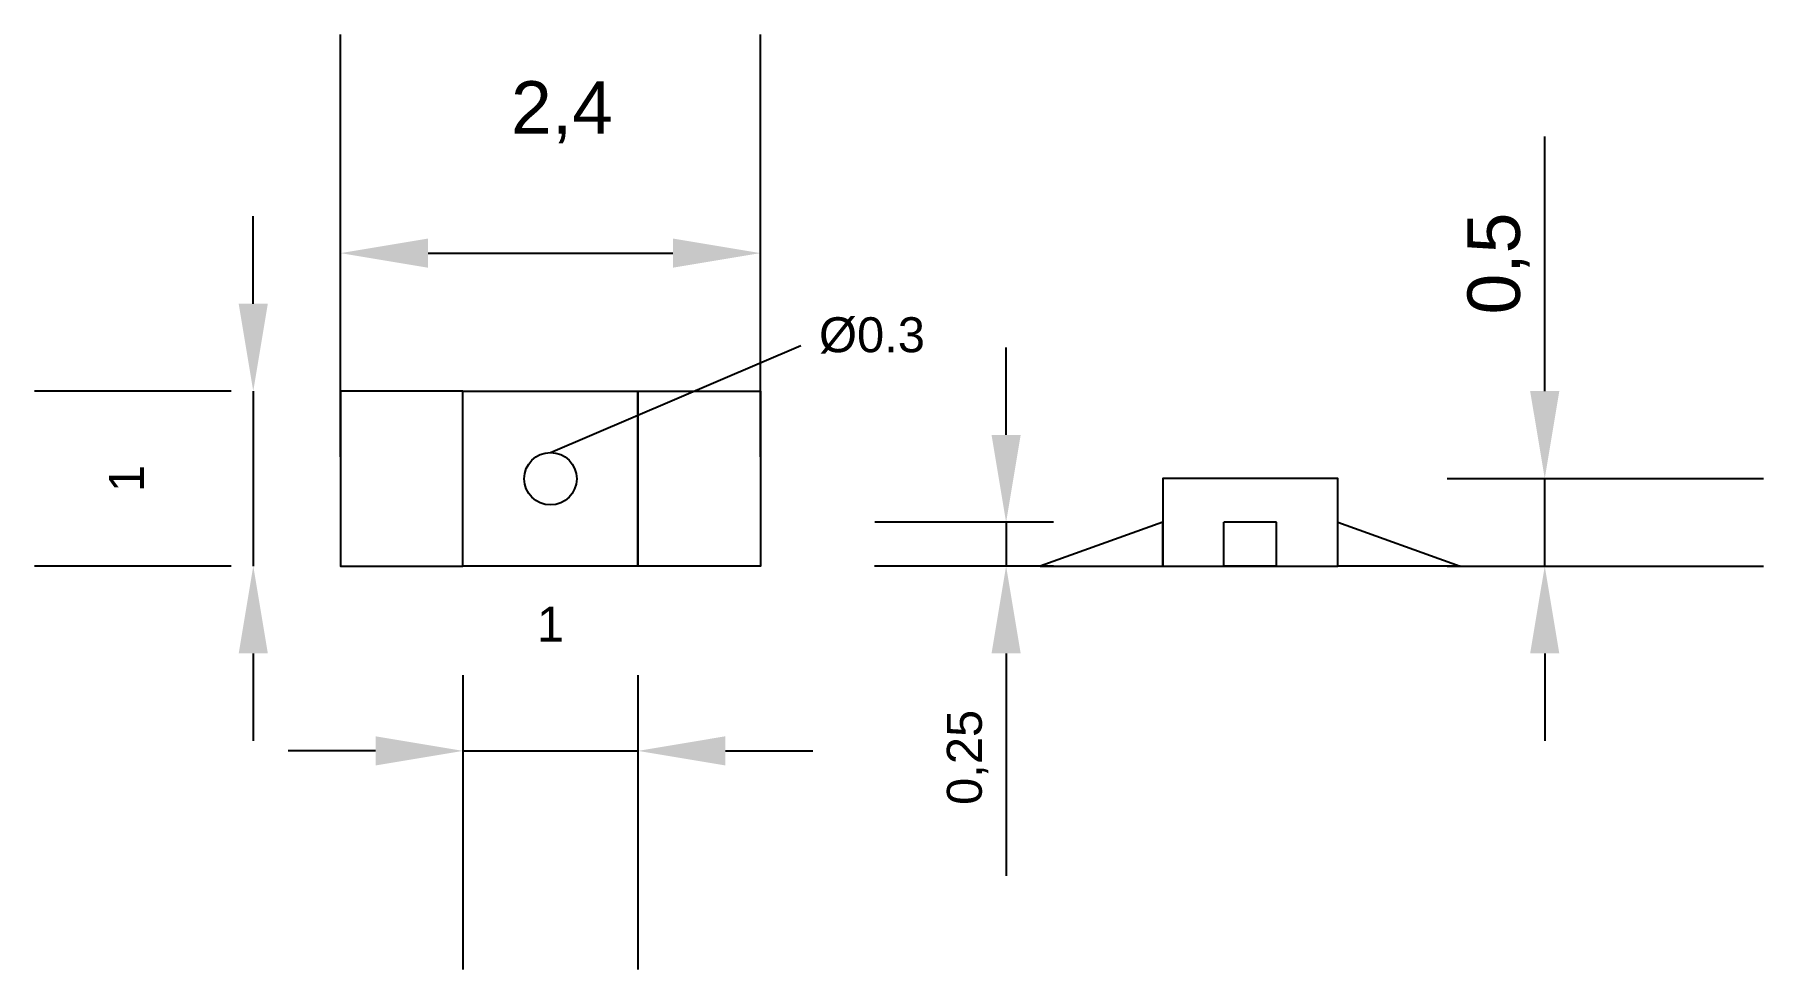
# Model space of a CAD drawing. Header units: millimetres. Extents: x 8.25 to 18.13, y 7.69 to 13.04.
import ezdxf

# ---------------------------------------------------------------- set-up
doc = ezdxf.new("R2010")
doc.units = ezdxf.units.MM
for name, color, linetype in [('Cote', 7, 'Continuous'), ('Lights', 131, 'Continuous'), ('LightsPins', 9, 'Continuous')]:
    doc.layers.add(name, color=color, linetype=linetype)
doc.styles.get("Standard").update_dxf_attribs({"font": 'arial.ttf'})
doc.dimstyles.new('ISO-25', dxfattribs={"dimtxt": 0.5, "dimasz": 0.5, "dimexe": 1.25, "dimexo": 0.625, "dimtad": 1, "dimtxsty": 'Standard', "dimcen": 2.5, "dimadec": 0, "dimazin": 0, "dimtfac": 1, "dimtmove": 0, "dimatfit": 3, "dimfxl": 1, "dimarcsym": 0})

# ---------------------------------------------------------------- blocks, each defined once
blk = doc.blocks.new('*D3')
at = {"layer": 'Cote', "color": 0, "lineweight": -2, "transparency": 16777216}
for p, q in [((10, 10.625), (10, 13.0394)), ((12.4, 10.625), (12.4, 13.0394)), ((10.5, 11.7894), (11.9, 11.7894))]:
    blk.add_line(p, q, dxfattribs=at)
at = {"layer": 'Cote', "color": 0, "transparency": 16777216}
for points in [[(10.5, 11.8727), (10.5, 11.7061), (10, 11.7894)], [(11.9, 11.8727), (11.9, 11.7061), (12.4, 11.7894)]]:
    blk.add_solid(points, dxfattribs=at)
at = {"layer": 'Defpoints', "color": 0, "transparency": 16777216}
for p in [(12.4, 11.7894), (10, 10), (12.4, 10)]:
    blk.add_point(p, dxfattribs=at)
at = {"layer": 'Cote', "color": 0, "transparency": 16777216, "insert": (11.2658, 12.5947), "char_height": 0.5, "attachment_point": 5}
blk.add_mtext('{\\H0.6x;2,4}', dxfattribs=at)
blk = doc.blocks.new('*D4')
at = {"layer": 'Cote', "color": 0, "lineweight": -2, "transparency": 16777216}
for p, q in [((10.7, 9.375), (10.7, 7.6928)), ((11.7, 9.375), (11.7, 7.6928)), ((10.2, 8.9428), (9.7, 8.9428)), ((10.7, 8.9428), (11.7, 8.9428)), ((12.2, 8.9428), (12.7, 8.9428))]:
    blk.add_line(p, q, dxfattribs=at)
at = {"layer": 'Cote', "color": 0, "transparency": 16777216}
for points in [[(10.2, 9.0262), (10.2, 8.8595), (10.7, 8.9428)], [(12.2, 9.0262), (12.2, 8.8595), (11.7, 8.9428)]]:
    blk.add_solid(points, dxfattribs=at)
at = {"layer": 'Defpoints', "color": 0, "transparency": 16777216}
for p in [(10.7, 10), (11.7, 10), (11.7, 8.9428)]:
    blk.add_point(p, dxfattribs=at)
at = {"layer": 'Cote', "color": 0, "transparency": 16777216, "insert": (11.2, 9.6683), "char_height": 0.5, "attachment_point": 5}
blk.add_mtext('{\\H0.4x;1}', dxfattribs=at)
blk = doc.blocks.new('*D5')
at = {"layer": 'Cote', "color": 0, "lineweight": -2, "transparency": 16777216}
for p, q in [((9.5011, 11.5), (9.5011, 12)), ((9.375, 11), (8.2511, 11)), ((9.5011, 11), (9.5011, 10)), ((9.375, 10), (8.2511, 10)), ((9.5011, 9.5), (9.5011, 9))]:
    blk.add_line(p, q, dxfattribs=at)
at = {"layer": 'Cote', "color": 0, "transparency": 16777216}
for points in [[(9.4178, 11.5), (9.5844, 11.5), (9.5011, 11)], [(9.4178, 9.5), (9.5844, 9.5), (9.5011, 10)]]:
    blk.add_solid(points, dxfattribs=at)
at = {"layer": 'Defpoints', "color": 0, "transparency": 16777216}
for p in [(10, 11), (9.5011, 10), (10, 10)]:
    blk.add_point(p, dxfattribs=at)
at = {"layer": 'Cote', "color": 0, "transparency": 16777216, "insert": (8.7757, 10.5), "char_height": 0.5, "attachment_point": 5, "rotation": 90}
blk.add_mtext('{\\H0.4x;1}', dxfattribs=at)

msp = doc.modelspace()

# ---------------------------------------------------------------- linework, layer by layer
at = {"layer": 'Cote'}
for p, q in [((16.8836, 11), (16.8836, 12.4556)), ((13.8046, 10.75), (13.8046, 11.25)), ((16.325, 10.5), (18.1336, 10.5)), ((16.8836, 10), (16.8836, 10.5)), ((14.075, 10.25), (13.0546, 10.25)), ((13.8046, 10.25), (13.8046, 10)), ((14.075, 10), (13.0521, 10)), ((16.325, 10), (18.1336, 10)), ((13.8046, 9.5), (13.8046, 8.229)), ((16.8836, 9.5), (16.8836, 9))]:
    msp.add_line(p, q, dxfattribs=at)
at = {"layer": 'Cote', "linetype": 'ByBlock', "lineweight": -2}
msp.add_line((11.2, 10.6492), (12.6313, 11.262), dxfattribs=at)
at = {"layer": 'Cote'}
for points in [[(16.8002, 11), (16.9669, 11), (16.8836, 10.5)], [(13.7212, 10.75), (13.8879, 10.75), (13.8046, 10.25)], [(13.7212, 9.5), (13.8879, 9.5), (13.8046, 10)], [(16.8002, 9.5), (16.9669, 9.5), (16.8836, 10)]]:
    msp.add_solid(points, dxfattribs=at)
at = {"layer": 'Lights'}
for p, q in [((15.05, 10), (15.05, 10.25)), ((15.35, 10.25), (15.05, 10.25)), ((15.35, 10), (15.35, 10.25)), ((15.35, 10), (15.05, 10))]:
    msp.add_line(p, q, dxfattribs=at)
for points in [[(10.7, 11), (11.7, 11), (11.7, 10), (10.7, 10)], [(14.7, 10), (15.7, 10), (15.7, 10.5), (14.7, 10.5)]]:
    msp.add_lwpolyline(points, close=True, dxfattribs=at)
msp.add_circle((11.2, 10.4992), 0.15, dxfattribs=at)
at = {"layer": 'LightsPins'}
for points in [[(10.7, 11), (10, 11), (10, 10), (10.7, 10)], [(11.7, 11), (12.4, 11), (12.4, 10), (11.7, 10)], [(14.7, 10), (14.7, 10.25), (14, 10)], [(15.7, 10), (15.7, 10.25), (16.4, 10)]]:
    msp.add_lwpolyline(points, close=True, dxfattribs=at)

# ---------------------------------------------------------------- texts
at = {"layer": 'Cote', "char_height": 0.5, "attachment_point": 5, "rotation": 90}
for s, insert in [('{\\H0.6x;0,5}', (16.6196, 11.73)), ('{\\H0.4x;0,25}', (13.5845, 8.9056))]:
    msp.add_mtext(s, dxfattribs=dict(at, insert=insert))
at = {"layer": 'Cote', "insert": (12.7351, 11.4227), "char_height": 0.2, "attachment_point": 1}
msp.add_mtext('%%C0.3', dxfattribs=at)

# ---------------------------------------------------------------- dimensions: what is measured, and where the dimension line sits
at = {"layer": 'Cote'}
for base, p1, p2, text, picture, middle in [((12.4, 11.7894), (10, 10), (12.4, 10), '{\\H0.6x;<>}', '*D3', (11.2658, 11.7894)), ((11.7, 8.9428), (10.7, 10), (11.7, 10), '{\\H0.4x;<>}', '*D4', (11.2, 8.9428))]:
    dim = msp.add_linear_dim(base=base, p1=p1, p2=p2, text=text, dimstyle='ISO-25', dxfattribs=at)
    dim.commit()
    dim.dimension.update_dxf_attribs({"geometry": picture, "text_midpoint": middle, "dimtype": 160})
dim = msp.add_linear_dim(base=(9.5011, 10), p1=(10, 11), p2=(10, 10), angle=90, text='{\\H0.4x;<>}', dimstyle='ISO-25', dxfattribs=at)
dim.commit()
dim.dimension.update_dxf_attribs({"geometry": '*D5', "text_midpoint": (9.5011, 10.5), "dimtype": 160})

doc.saveas('drawing.dxf')
